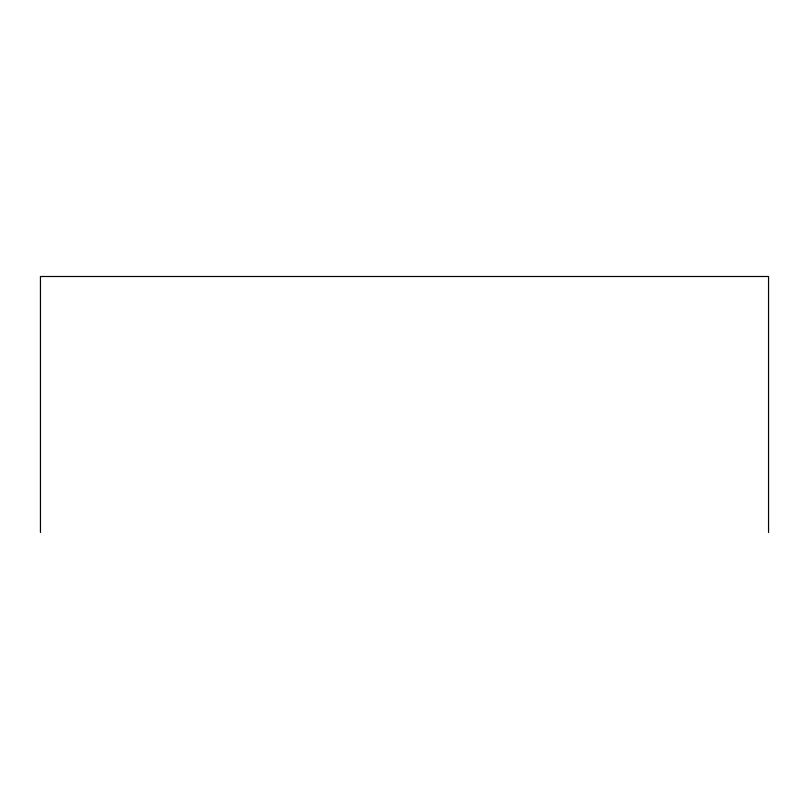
<?xml version="1.0" encoding="UTF-8"?>
<svg xmlns="http://www.w3.org/2000/svg" width="809" height="809" viewBox="0 0 809 809"><rect width="100%" height="100%" fill="white"/><g stroke="black" fill="none" stroke-linecap="round" stroke-linejoin="round"><path stroke-width="1.21" d="M768.55 532.504L768.55 276.496L40.45 276.496L40.45 532.504"/></g></svg>
